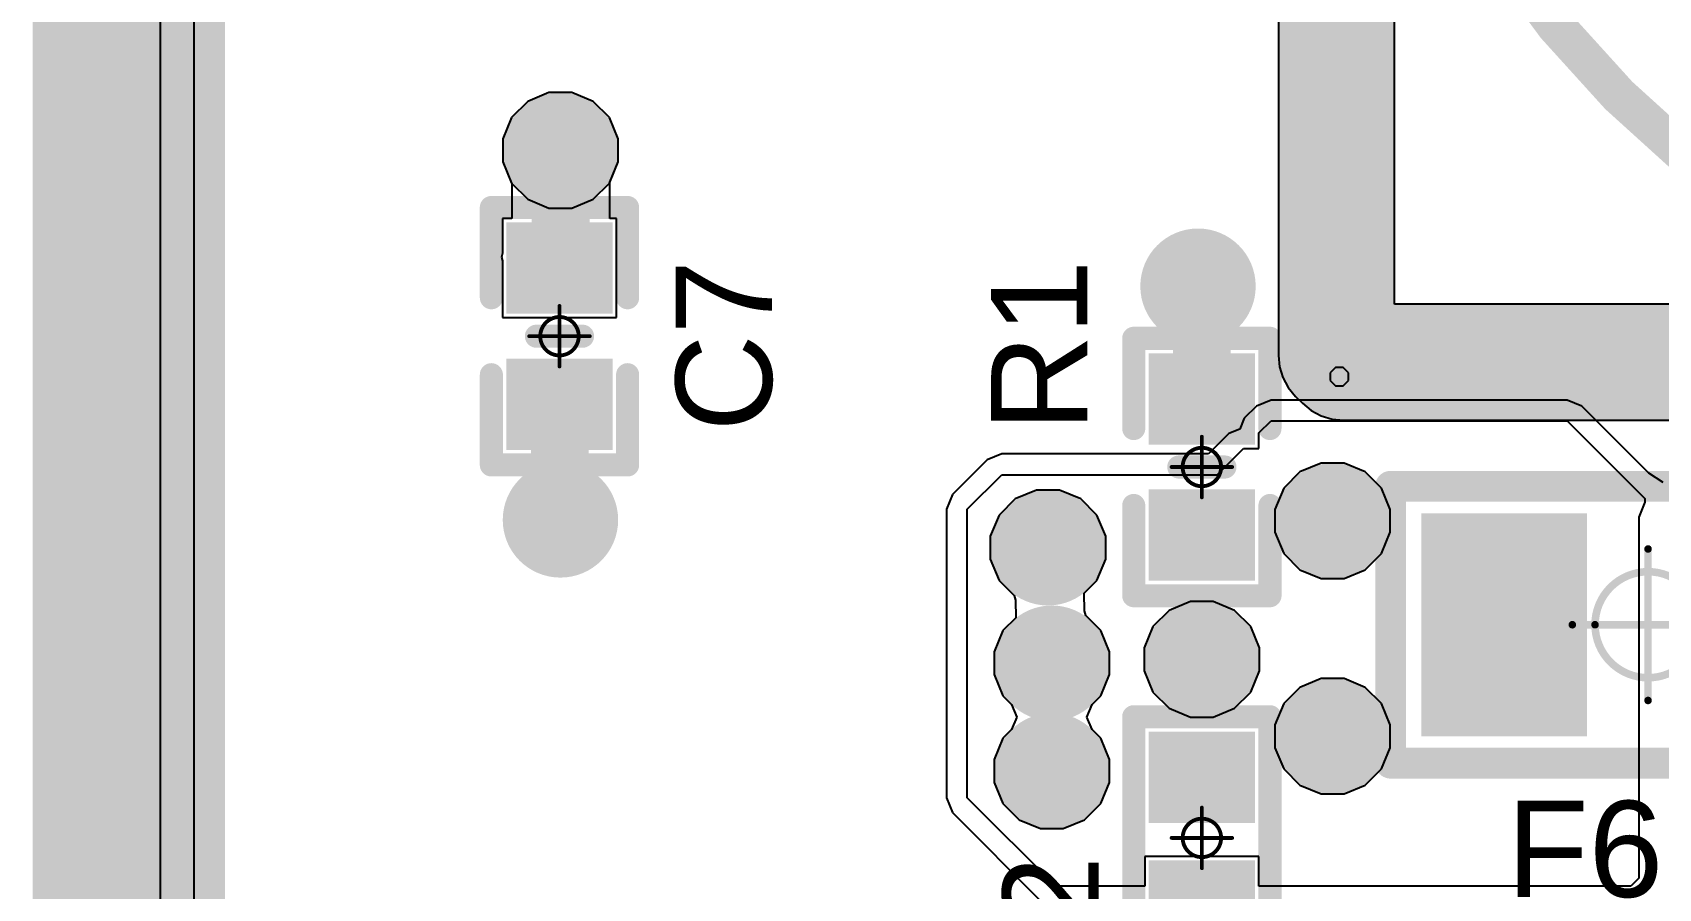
# Model space of a CAD drawing. Header units: inches. Extents: x -0.16 to 1.47, y -0.24 to 2.31.
# Drawn here: x -0.1592 to 0.2635, y 0.2362 to 0.4587 of the extents above; entities that cross this region are included whole.
import ezdxf

# ---------------------------------------------------------------- set-up
doc = ezdxf.new("R2010")
doc.units = ezdxf.units.IN
doc.header["$MEASUREMENT"] = 0
for name, color, linetype in [('Bottom Layer', 5, 'Continuous'), ('Bottom Overlay', 54, 'Continuous'), ('Bottom Solder', 6, 'Continuous'), ('GND', 76, 'Continuous'), ('Keep-Out Layer', 6, 'Continuous'), ('Mechanical 15', 56, 'Continuous'), ('POWER', 16, 'Continuous'), ('Top Layer', 1, 'Continuous'), ('Top Overlay', 2, 'Continuous'), ('Top Paste', 8, 'Continuous'), ('Top Solder', 216, 'Continuous'), ('Via Holes', 16, 'Continuous')]:
    doc.layers.add(name, color=color, linetype=linetype)
doc.styles.add('Arial', font='', dxfattribs={"height": 0.2})
doc.styles.get('Arial').set_extended_font_data('Arial')

# ---------------------------------------------------------------- blocks, each defined once
blk = doc.blocks.new('SENSOR_TH_GU12XXC_40XX_27')
at = {"layer": 'Mechanical 15'}
for p, q in [((-0.24901, -0.24617), (-0.25039, -0.24755)), ((-0.25039, -0.24755), (-0.25039, -0.24853)), ((-0.25039, -0.24853), (-0.25039, -0.24951)), ((-0.24705, -0.24617), (-0.24901, -0.24617)), ((-0.24567, -0.24755), (-0.24705, -0.24617)), ((-0.24567, -0.24853), (-0.24567, -0.24755)), ((-0.24567, -0.24853), (-0.24567, -0.24853)), ((-0.24567, -0.24951), (-0.24567, -0.24853)), ((-0.25039, -0.24951), (-0.24901, -0.25089)), ((-0.24901, -0.25089), (-0.24705, -0.25089)), ((-0.24705, -0.25089), (-0.24567, -0.24951))]:
    blk.add_line(p, q, dxfattribs=at)
blk.add_lwpolyline([(0.24803, 0, 0.002, 0.002, -1.002009), (-0.24803, 0, 0.002, 0.002, 0)], format="xyseb", dxfattribs=at)
at = {"layer": 'Top Overlay'}
blk.add_lwpolyline([(0.24803, 0, 0.01, 0.01, 1), (-0.24803, 0, 0.01, 0.01, 1)], format="xyseb", close=True, dxfattribs=at)
blk = doc.blocks.new('R_0402_L_35')
at = {"layer": 'Top Layer'}
for points in [[(-0.02363, 0.00984), (-0.00788, 0.00984), (-0.00788, -0.00985), (-0.02363, -0.00985)], [(0.00984, 0.00984), (0.02559, 0.00984), (0.02559, -0.00985), (0.00984, -0.00985)]]:
    blk.add_hatch(color=1, dxfattribs=at).paths.add_polyline_path(points)
at = {"layer": 'Top Paste'}
for points in [[(-0.02363, 0.00984), (-0.00788, 0.00984), (-0.00788, -0.00985), (-0.02363, -0.00985)], [(0.00984, 0.00984), (0.02559, 0.00984), (0.02559, -0.00985), (0.00984, -0.00985)]]:
    blk.add_hatch(color=8, dxfattribs=at).paths.add_polyline_path(points)
at = {"layer": 'Top Solder'}
for points in [[(-0.02763, 0.01384), (-0.00388, 0.01384), (-0.00388, -0.01385), (-0.02763, -0.01385)], [(0.00584, 0.01384), (0.02959, 0.01384), (0.02959, -0.01385), (0.00584, -0.01385)]]:
    blk.add_hatch(color=216, dxfattribs=at).paths.add_polyline_path(points)
at = {"layer": 'Mechanical 15'}
for points in [[(0.005, 0, 0.001, 0.001, 1), (-0.005, 0, 0.001, 0.001, 1)], [(-0.00025, 0.00787, 0.0005, 0.0005, 1), (0.00025, 0.00787, 0.0005, 0.0005, 1)], [(-0.00812, 0, 0.0005, 0.0005, 1), (-0.00762, 0, 0.0005, 0.0005, 1)], [(-0.00525, 0, 0.0005, 0.0005, 1), (-0.00475, 0, 0.0005, 0.0005, 1)], [(0.00475, 0, 0.0005, 0.0005, 1), (0.00525, 0, 0.0005, 0.0005, 1)], [(0.00762, 0, 0.0005, 0.0005, 1), (0.00812, 0, 0.0005, 0.0005, 1)], [(-0.00025, -0.00787, 0.0005, 0.0005, 1), (0.00025, -0.00787, 0.0005, 0.0005, 1)]]:
    blk.add_lwpolyline(points, format="xyseb", close=True, dxfattribs=at)
for points in [[(0, -0.00787, 0.001, 0.001, 0), (0, 0.00787, 0.001, 0.001, 0)], [(0.00787, 0, 0.001, 0.001, 0), (-0.00787, 0, 0.001, 0.001, 0)]]:
    blk.add_lwpolyline(points, format="xyseb", dxfattribs=at)
at = {"layer": 'Top Overlay'}
for points in [[(-0.0315, -0.01772, 0.006, 0.006, 0), (-0.0315, 0.01771, 0.006, 0.006, 0)], [(0.03346, 0.01771, 0.006, 0.006, 0), (-0.0315, 0.01771, 0.006, 0.006, 0)], [(0.03346, -0.01772, 0.006, 0.006, 0), (0.03346, 0.01771, 0.006, 0.006, 0)], [(0.03346, -0.01772, 0.006, 0.006, 0), (-0.0315, -0.01772, 0.006, 0.006, 0)]]:
    blk.add_lwpolyline(points, format="xyseb", dxfattribs=at)
for points in [[(-0.033, 0.01771, 0.003, 0.003, 1), (-0.03, 0.01771, 0.003, 0.003, 1)], [(-0.033, 0.01771, 0.003, 0.003, 1), (-0.03, 0.01771, 0.003, 0.003, 1)], [(0.03196, 0.01771, 0.003, 0.003, 1), (0.03496, 0.01771, 0.003, 0.003, 1)], [(0.03196, 0.01771, 0.003, 0.003, 1), (0.03496, 0.01771, 0.003, 0.003, 1)], [(-0.033, -0.01772, 0.003, 0.003, 1), (-0.03, -0.01772, 0.003, 0.003, 1)], [(-0.033, -0.01772, 0.003, 0.003, 1), (-0.03, -0.01772, 0.003, 0.003, 1)], [(0.03196, -0.01772, 0.003, 0.003, 1), (0.03496, -0.01772, 0.003, 0.003, 1)], [(0.03196, -0.01772, 0.003, 0.003, 1), (0.03496, -0.01772, 0.003, 0.003, 1)]]:
    blk.add_lwpolyline(points, format="xyseb", close=True, dxfattribs=at)
blk = doc.blocks.new('C_0402_L_51')
at = {"layer": 'Top Layer'}
for points in [[(-0.02559, 0.00984), (-0.00984, 0.00984), (-0.00984, -0.00984), (-0.02559, -0.00984)], [(0.00984, 0.00984), (0.02559, 0.00984), (0.02559, -0.00985), (0.00984, -0.00985)]]:
    blk.add_hatch(color=1, dxfattribs=at).paths.add_polyline_path(points)
at = {"layer": 'Top Paste'}
for points in [[(-0.02559, 0.00984), (-0.00984, 0.00984), (-0.00984, -0.00984), (-0.02559, -0.00984)], [(0.00984, 0.00984), (0.02559, 0.00984), (0.02559, -0.00985), (0.00984, -0.00985)]]:
    blk.add_hatch(color=8, dxfattribs=at).paths.add_polyline_path(points)
at = {"layer": 'Top Solder'}
for points in [[(-0.02959, 0.01384), (-0.00584, 0.01384), (-0.00584, -0.01384), (-0.02959, -0.01384)], [(0.00584, 0.01384), (0.02959, 0.01384), (0.02959, -0.01385), (0.00584, -0.01385)]]:
    blk.add_hatch(color=216, dxfattribs=at).paths.add_polyline_path(points)
at = {"layer": 'Mechanical 15'}
for points in [[(0.005, 0, 0.001, 0.001, 1), (-0.005, 0, 0.001, 0.001, 1)], [(-0.00025, 0.00787, 0.0005, 0.0005, 1), (0.00025, 0.00787, 0.0005, 0.0005, 1)], [(-0.00812, 0, 0.0005, 0.0005, 1), (-0.00762, 0, 0.0005, 0.0005, 1)], [(-0.00525, 0, 0.0005, 0.0005, 1), (-0.00475, 0, 0.0005, 0.0005, 1)], [(0.00475, 0, 0.0005, 0.0005, 1), (0.00525, 0, 0.0005, 0.0005, 1)], [(0.00762, 0, 0.0005, 0.0005, 1), (0.00812, 0, 0.0005, 0.0005, 1)], [(-0.00025, -0.00787, 0.0005, 0.0005, 1), (0.00025, -0.00787, 0.0005, 0.0005, 1)]]:
    blk.add_lwpolyline(points, format="xyseb", close=True, dxfattribs=at)
for points in [[(0, -0.00787, 0.001, 0.001, 0), (0, 0.00787, 0.001, 0.001, 0)], [(0.00787, 0, 0.001, 0.001, 0), (-0.00787, 0, 0.001, 0.001, 0)]]:
    blk.add_lwpolyline(points, format="xyseb", dxfattribs=at)
at = {"layer": 'Top Overlay'}
for points in [[(-0.01, 0.01771, 0.006, 0.006, 0), (-0.03346, 0.01771, 0.006, 0.006, 0)], [(-0.03346, -0.01771, 0.006, 0.006, 0), (-0.03346, 0.01771, 0.006, 0.006, 0)], [(0.03346, 0.01771, 0.006, 0.006, 0), (0.01, 0.01771, 0.006, 0.006, 0)], [(0.03346, -0.01772, 0.006, 0.006, 0), (0.03346, 0.01771, 0.006, 0.006, 0)], [(0, -0.006, 0.006, 0.006, 0), (0, 0.006, 0.006, 0.006, 0)], [(-0.01, -0.01771, 0.006, 0.006, 0), (-0.03346, -0.01771, 0.006, 0.006, 0)], [(-0.03345, -0.01772, 0.006, 0.006, 0), (-0.03346, -0.01771, 0.006, 0.006, 0)], [(0.03346, -0.01771, 0.006, 0.006, 0), (0.01, -0.01771, 0.006, 0.006, 0)]]:
    blk.add_lwpolyline(points, format="xyseb", dxfattribs=at)
for points in [[(-0.03496, 0.01771, 0.003, 0.003, 1), (-0.03196, 0.01771, 0.003, 0.003, 1)], [(-0.03496, 0.01771, 0.003, 0.003, 1), (-0.03196, 0.01771, 0.003, 0.003, 1)], [(-0.0115, 0.01771, 0.003, 0.003, 1), (-0.0085, 0.01771, 0.003, 0.003, 1)], [(0.0085, 0.01771, 0.003, 0.003, 1), (0.0115, 0.01771, 0.003, 0.003, 1)], [(0.03196, 0.01771, 0.003, 0.003, 1), (0.03496, 0.01771, 0.003, 0.003, 1)], [(0.03196, 0.01771, 0.003, 0.003, 1), (0.03496, 0.01771, 0.003, 0.003, 1)], [(-0.0015, 0.006, 0.003, 0.003, 1), (0.0015, 0.006, 0.003, 0.003, 1)], [(-0.0015, -0.006, 0.003, 0.003, 1), (0.0015, -0.006, 0.003, 0.003, 1)], [(-0.03496, -0.01771, 0.003, 0.003, 1), (-0.03196, -0.01771, 0.003, 0.003, 1)], [(-0.03496, -0.01771, 0.003, 0.003, 1), (-0.03196, -0.01771, 0.003, 0.003, 1)], [(-0.03496, -0.01771, 0.003, 0.003, 1), (-0.03196, -0.01771, 0.003, 0.003, 1)], [(-0.03495, -0.01772, 0.003, 0.003, 1), (-0.03195, -0.01772, 0.003, 0.003, 1)], [(-0.0115, -0.01771, 0.003, 0.003, 1), (-0.0085, -0.01771, 0.003, 0.003, 1)], [(0.0085, -0.01771, 0.003, 0.003, 1), (0.0115, -0.01771, 0.003, 0.003, 1)], [(0.03196, -0.01771, 0.003, 0.003, 1), (0.03496, -0.01771, 0.003, 0.003, 1)], [(0.03196, -0.01772, 0.003, 0.003, 1), (0.03496, -0.01772, 0.003, 0.003, 1)]]:
    blk.add_lwpolyline(points, format="xyseb", close=True, dxfattribs=at)
blk = doc.blocks.new('C_0402_L_52')
at = {"layer": 'Top Layer'}
for points in [[(-0.02559, 0.00984), (-0.00984, 0.00984), (-0.00984, -0.00984), (-0.02559, -0.00984)], [(0.00984, 0.00984), (0.02559, 0.00984), (0.02559, -0.00985), (0.00984, -0.00985)]]:
    blk.add_hatch(color=1, dxfattribs=at).paths.add_polyline_path(points)
at = {"layer": 'Top Paste'}
for points in [[(-0.02559, 0.00984), (-0.00984, 0.00984), (-0.00984, -0.00984), (-0.02559, -0.00984)], [(0.00984, 0.00984), (0.02559, 0.00984), (0.02559, -0.00985), (0.00984, -0.00985)]]:
    blk.add_hatch(color=8, dxfattribs=at).paths.add_polyline_path(points)
at = {"layer": 'Top Solder'}
for points in [[(-0.02959, 0.01384), (-0.00584, 0.01384), (-0.00584, -0.01384), (-0.02959, -0.01384)], [(0.00584, 0.01384), (0.02959, 0.01384), (0.02959, -0.01385), (0.00584, -0.01385)]]:
    blk.add_hatch(color=216, dxfattribs=at).paths.add_polyline_path(points)
at = {"layer": 'Mechanical 15'}
for points in [[(0.005, 0, 0.001, 0.001, 1), (-0.005, 0, 0.001, 0.001, 1)], [(-0.00025, 0.00787, 0.0005, 0.0005, 1), (0.00025, 0.00787, 0.0005, 0.0005, 1)], [(-0.00812, 0, 0.0005, 0.0005, 1), (-0.00762, 0, 0.0005, 0.0005, 1)], [(-0.00525, 0, 0.0005, 0.0005, 1), (-0.00475, 0, 0.0005, 0.0005, 1)], [(0.00475, 0, 0.0005, 0.0005, 1), (0.00525, 0, 0.0005, 0.0005, 1)], [(0.00762, 0, 0.0005, 0.0005, 1), (0.00812, 0, 0.0005, 0.0005, 1)], [(-0.00025, -0.00787, 0.0005, 0.0005, 1), (0.00025, -0.00787, 0.0005, 0.0005, 1)]]:
    blk.add_lwpolyline(points, format="xyseb", close=True, dxfattribs=at)
for points in [[(0, 0.00787, 0.001, 0.001, 0), (0, -0.00787, 0.001, 0.001, 0)], [(-0.00787, 0, 0.001, 0.001, 0), (0.00787, 0, 0.001, 0.001, 0)]]:
    blk.add_lwpolyline(points, format="xyseb", dxfattribs=at)
at = {"layer": 'Top Overlay'}
for points in [[(-0.03346, 0.01771, 0.006, 0.006, 0), (-0.01, 0.01771, 0.006, 0.006, 0)], [(-0.03346, 0.01771, 0.006, 0.006, 0), (-0.03346, -0.01771, 0.006, 0.006, 0)], [(0.01, 0.01771, 0.006, 0.006, 0), (0.03346, 0.01771, 0.006, 0.006, 0)], [(0.03346, 0.01771, 0.006, 0.006, 0), (0.03346, -0.01772, 0.006, 0.006, 0)], [(0, 0.006, 0.006, 0.006, 0), (0, -0.006, 0.006, 0.006, 0)], [(-0.03346, -0.01771, 0.006, 0.006, 0), (-0.01, -0.01771, 0.006, 0.006, 0)], [(-0.03346, -0.01771, 0.006, 0.006, 0), (-0.03345, -0.01772, 0.006, 0.006, 0)], [(0.01, -0.01771, 0.006, 0.006, 0), (0.03346, -0.01771, 0.006, 0.006, 0)]]:
    blk.add_lwpolyline(points, format="xyseb", dxfattribs=at)
for points in [[(-0.03496, 0.01771, 0.003, 0.003, 1), (-0.03196, 0.01771, 0.003, 0.003, 1)], [(-0.03496, 0.01771, 0.003, 0.003, 1), (-0.03196, 0.01771, 0.003, 0.003, 1)], [(-0.0115, 0.01771, 0.003, 0.003, 1), (-0.0085, 0.01771, 0.003, 0.003, 1)], [(0.0085, 0.01771, 0.003, 0.003, 1), (0.0115, 0.01771, 0.003, 0.003, 1)], [(0.03196, 0.01771, 0.003, 0.003, 1), (0.03496, 0.01771, 0.003, 0.003, 1)], [(0.03196, 0.01771, 0.003, 0.003, 1), (0.03496, 0.01771, 0.003, 0.003, 1)], [(-0.0015, 0.006, 0.003, 0.003, 1), (0.0015, 0.006, 0.003, 0.003, 1)], [(-0.0015, -0.006, 0.003, 0.003, 1), (0.0015, -0.006, 0.003, 0.003, 1)], [(-0.03496, -0.01771, 0.003, 0.003, 1), (-0.03196, -0.01771, 0.003, 0.003, 1)], [(-0.03496, -0.01771, 0.003, 0.003, 1), (-0.03196, -0.01771, 0.003, 0.003, 1)], [(-0.03496, -0.01771, 0.003, 0.003, 1), (-0.03196, -0.01771, 0.003, 0.003, 1)], [(-0.03495, -0.01772, 0.003, 0.003, 1), (-0.03195, -0.01772, 0.003, 0.003, 1)], [(-0.0115, -0.01771, 0.003, 0.003, 1), (-0.0085, -0.01771, 0.003, 0.003, 1)], [(0.0085, -0.01771, 0.003, 0.003, 1), (0.0115, -0.01771, 0.003, 0.003, 1)], [(0.03196, -0.01771, 0.003, 0.003, 1), (0.03496, -0.01771, 0.003, 0.003, 1)], [(0.03196, -0.01772, 0.003, 0.003, 1), (0.03496, -0.01772, 0.003, 0.003, 1)]]:
    blk.add_lwpolyline(points, format="xyseb", close=True, dxfattribs=at)
blk = doc.blocks.new('R_0805_L_60')
at = {"layer": 'Top Layer'}
for points in [[(-0.0549, -0.025), (-0.0549, 0.025), (-0.0199, 0.025), (-0.0199, -0.025)], [(0.0199, -0.025), (0.0199, 0.025), (0.0549, 0.025), (0.0549, -0.025)]]:
    blk.add_hatch(color=1, dxfattribs=at).paths.add_polyline_path(points)
at = {"layer": 'Top Paste'}
for points in [[(-0.0549, -0.025), (-0.0549, 0.025), (-0.0199, 0.025), (-0.0199, -0.025)], [(0.0199, -0.025), (0.0199, 0.025), (0.0549, 0.025), (0.0549, -0.025)]]:
    blk.add_hatch(color=8, dxfattribs=at).paths.add_polyline_path(points)
at = {"layer": 'Top Solder'}
for points in [[(-0.0589, -0.029), (-0.0589, 0.029), (-0.0159, 0.029), (-0.0159, -0.029)], [(0.0159, -0.029), (0.0159, 0.029), (0.0589, 0.029), (0.0589, -0.029)]]:
    blk.add_hatch(color=216, dxfattribs=at).paths.add_polyline_path(points)
at = {"layer": 'Mechanical 15'}
for points in [[(0, -0.01969, 0.00197, 0.00197, 0), (0, 0.01969, 0.00197, 0.00197, 0)], [(-0.01969, 0, 0.00197, 0.00197, 0), (0.01969, 0, 0.00197, 0.00197, 0)]]:
    blk.add_lwpolyline(points, format="xyseb", dxfattribs=at)
for points in [[(-0.00049, 0.01969, 0.000984, 0.000984, 1), (0.00049, 0.01969, 0.000984, 0.000984, 1)], [(0.01378, 0, 0.00197, 0.00197, 1), (-0.01378, 0, 0.00197, 0.00197, 1)], [(-0.02018, 0, 0.000984, 0.000984, 1), (-0.01919, 0, 0.000984, 0.000984, 1)], [(-0.01427, 0, 0.000984, 0.000984, 1), (-0.01329, 0, 0.000984, 0.000984, 1)], [(0.01329, 0, 0.000984, 0.000984, 1), (0.01427, 0, 0.000984, 0.000984, 1)], [(0.01919, 0, 0.000984, 0.000984, 1), (0.02018, 0, 0.000984, 0.000984, 1)], [(-0.00049, -0.01969, 0.000984, 0.000984, 1), (0.00049, -0.01969, 0.000984, 0.000984, 1)]]:
    blk.add_lwpolyline(points, format="xyseb", close=True, dxfattribs=at)
at = {"layer": 'Top Overlay'}
for points in [[(-0.06693, 0.036, 0.008, 0.008, 0), (0.06693, 0.036, 0.008, 0.008, 0)], [(-0.06693, -0.036, 0.008, 0.008, 0), (-0.06693, 0.036, 0.008, 0.008, 0)], [(0.06693, -0.036, 0.008, 0.008, 0), (0.06693, 0.036, 0.008, 0.008, 0)], [(-0.06693, -0.036, 0.008, 0.008, 0), (0.06693, -0.036, 0.008, 0.008, 0)]]:
    blk.add_lwpolyline(points, format="xyseb", dxfattribs=at)
for points in [[(-0.06893, 0.036, 0.004, 0.004, 1), (-0.06493, 0.036, 0.004, 0.004, 1)], [(-0.06893, 0.036, 0.004, 0.004, 1), (-0.06493, 0.036, 0.004, 0.004, 1)], [(0.06493, 0.036, 0.004, 0.004, 1), (0.06893, 0.036, 0.004, 0.004, 1)], [(0.06493, 0.036, 0.004, 0.004, 1), (0.06893, 0.036, 0.004, 0.004, 1)], [(-0.06893, -0.036, 0.004, 0.004, 1), (-0.06493, -0.036, 0.004, 0.004, 1)], [(-0.06893, -0.036, 0.004, 0.004, 1), (-0.06493, -0.036, 0.004, 0.004, 1)], [(0.06493, -0.036, 0.004, 0.004, 1), (0.06893, -0.036, 0.004, 0.004, 1)], [(0.06493, -0.036, 0.004, 0.004, 1), (0.06893, -0.036, 0.004, 0.004, 1)]]:
    blk.add_lwpolyline(points, format="xyseb", close=True, dxfattribs=at)

msp = doc.modelspace()

# ---------------------------------------------------------------- hatches: boundary and pattern name
at = {"layer": 'Bottom Layer'}
h = msp.add_hatch(color=5, dxfattribs=at)
edge = h.paths.add_edge_path()
edge.add_arc((-0.02196, 0.42811), 0.01, 0, 360)
h = msp.add_hatch(color=5, dxfattribs=at)
edge = h.paths.add_edge_path()
edge.add_arc((0.14379, 0.39278), 0.01, 0, 360)
h = msp.add_hatch(color=5, dxfattribs=at)
edge = h.paths.add_edge_path()
edge.add_arc((-0.02196, 0.33203), 0.01, 0, 360)
h = msp.add_hatch(color=5, dxfattribs=at)
edge = h.paths.add_edge_path()
edge.add_arc((0.17879, 0.33178), 0.01, 0, 360)
h = msp.add_hatch(color=5, dxfattribs=at)
edge = h.paths.add_edge_path()
edge.add_arc((0.10479, 0.32478), 0.01, 0, 360)
h = msp.add_hatch(color=5, dxfattribs=at)
edge = h.paths.add_edge_path()
edge.add_arc((0.10579, 0.29478), 0.01, 0, 360)
h = msp.add_hatch(color=5, dxfattribs=at)
edge = h.paths.add_edge_path()
edge.add_arc((0.14479, 0.29578), 0.01, 0, 360)
h = msp.add_hatch(color=5, dxfattribs=at)
edge = h.paths.add_edge_path()
edge.add_arc((0.17879, 0.27578), 0.01, 0, 360)
h = msp.add_hatch(color=5, dxfattribs=at)
edge = h.paths.add_edge_path()
edge.add_arc((0.10579, 0.26678), 0.01, 0, 360)
at = {"layer": 'Bottom Solder'}
h = msp.add_hatch(color=6, dxfattribs=at)
edge = h.paths.add_edge_path()
edge.add_arc((-0.02196, 0.42811), 0.014, 0, 360)
h = msp.add_hatch(color=6, dxfattribs=at)
edge = h.paths.add_edge_path()
edge.add_arc((0.14379, 0.39278), 0.014, 0, 360)
h = msp.add_hatch(color=6, dxfattribs=at)
edge = h.paths.add_edge_path()
edge.add_arc((-0.02196, 0.33203), 0.014, 0, 360)
h = msp.add_hatch(color=6, dxfattribs=at)
edge = h.paths.add_edge_path()
edge.add_arc((0.17879, 0.33178), 0.014, 0, 360)
h = msp.add_hatch(color=6, dxfattribs=at)
edge = h.paths.add_edge_path()
edge.add_arc((0.10479, 0.32478), 0.014, 0, 360)
h = msp.add_hatch(color=6, dxfattribs=at)
edge = h.paths.add_edge_path()
edge.add_arc((0.10579, 0.29478), 0.014, 0, 360)
h = msp.add_hatch(color=6, dxfattribs=at)
edge = h.paths.add_edge_path()
edge.add_arc((0.14479, 0.29578), 0.014, 0, 360)
h = msp.add_hatch(color=6, dxfattribs=at)
edge = h.paths.add_edge_path()
edge.add_arc((0.17879, 0.27578), 0.014, 0, 360)
h = msp.add_hatch(color=6, dxfattribs=at)
edge = h.paths.add_edge_path()
edge.add_arc((0.10579, 0.26678), 0.014, 0, 360)
at = {"layer": 'GND'}
h = msp.add_hatch(color=76, dxfattribs=at)
edge = h.paths.add_edge_path()
edge.add_arc((-0.02196, 0.42811), 0.015, 0, 360)
h = msp.add_hatch(color=76, dxfattribs=at)
edge = h.paths.add_edge_path()
edge.add_arc((0.17879, 0.33178), 0.015, 0, 360)
h = msp.add_hatch(color=76, dxfattribs=at)
edge = h.paths.add_edge_path()
edge.add_arc((0.10479, 0.32478), 0.015, 0, 360)
h = msp.add_hatch(color=76, dxfattribs=at)
edge = h.paths.add_edge_path()
edge.add_arc((0.10579, 0.29478), 0.015, 0, 360)
h = msp.add_hatch(color=76, dxfattribs=at)
edge = h.paths.add_edge_path()
edge.add_arc((0.14479, 0.29578), 0.015, 0, 360)
h = msp.add_hatch(color=76, dxfattribs=at)
edge = h.paths.add_edge_path()
edge.add_arc((0.17879, 0.27578), 0.015, 0, 360)
h = msp.add_hatch(color=76, dxfattribs=at)
edge = h.paths.add_edge_path()
edge.add_arc((0.10579, 0.26678), 0.015, 0, 360)
at = {"layer": 'POWER'}
h = msp.add_hatch(color=16, dxfattribs=at)
edge = h.paths.add_edge_path()
edge.add_arc((0.14379, 0.39278), 0.015, 0, 360)
h = msp.add_hatch(color=16, dxfattribs=at)
edge = h.paths.add_edge_path()
edge.add_arc((-0.02196, 0.33203), 0.015, 0, 360)
at = {"layer": 'Top Layer'}
h = msp.add_hatch(color=1, dxfattribs=at)
edge = h.paths.add_edge_path()
edge.add_arc((-0.02196, 0.42811), 0.01, 0, 360)
h = msp.add_hatch(color=1, dxfattribs=at)
edge = h.paths.add_edge_path()
edge.add_arc((0.14379, 0.39278), 0.01, 0, 360)
h = msp.add_hatch(color=1, dxfattribs=at)
edge = h.paths.add_edge_path()
edge.add_arc((-0.02196, 0.33203), 0.01, 0, 360)
h = msp.add_hatch(color=1, dxfattribs=at)
edge = h.paths.add_edge_path()
edge.add_arc((0.17879, 0.33178), 0.01, 0, 360)
h = msp.add_hatch(color=1, dxfattribs=at)
edge = h.paths.add_edge_path()
edge.add_arc((0.10479, 0.32478), 0.01, 0, 360)
h = msp.add_hatch(color=1, dxfattribs=at)
edge = h.paths.add_edge_path()
edge.add_arc((0.10579, 0.29478), 0.01, 0, 360)
h = msp.add_hatch(color=1, dxfattribs=at)
edge = h.paths.add_edge_path()
edge.add_arc((0.14479, 0.29578), 0.01, 0, 360)
h = msp.add_hatch(color=1, dxfattribs=at)
edge = h.paths.add_edge_path()
edge.add_arc((0.17879, 0.27578), 0.01, 0, 360)
h = msp.add_hatch(color=1, dxfattribs=at)
edge = h.paths.add_edge_path()
edge.add_arc((0.10579, 0.26678), 0.01, 0, 360)
at = {"layer": 'Top Solder'}
h = msp.add_hatch(color=216, dxfattribs=at)
edge = h.paths.add_edge_path()
edge.add_arc((-0.02196, 0.42811), 0.014, 0, 360)
h = msp.add_hatch(color=216, dxfattribs=at)
edge = h.paths.add_edge_path()
edge.add_arc((0.14379, 0.39278), 0.014, 0, 360)
h = msp.add_hatch(color=216, dxfattribs=at)
edge = h.paths.add_edge_path()
edge.add_arc((-0.02196, 0.33203), 0.014, 0, 360)
h = msp.add_hatch(color=216, dxfattribs=at)
edge = h.paths.add_edge_path()
edge.add_arc((0.17879, 0.33178), 0.014, 0, 360)
h = msp.add_hatch(color=216, dxfattribs=at)
edge = h.paths.add_edge_path()
edge.add_arc((0.10479, 0.32478), 0.014, 0, 360)
h = msp.add_hatch(color=216, dxfattribs=at)
edge = h.paths.add_edge_path()
edge.add_arc((0.10579, 0.29478), 0.014, 0, 360)
h = msp.add_hatch(color=216, dxfattribs=at)
edge = h.paths.add_edge_path()
edge.add_arc((0.14479, 0.29578), 0.014, 0, 360)
h = msp.add_hatch(color=216, dxfattribs=at)
edge = h.paths.add_edge_path()
edge.add_arc((0.17879, 0.27578), 0.014, 0, 360)
h = msp.add_hatch(color=216, dxfattribs=at)
edge = h.paths.add_edge_path()
edge.add_arc((0.10579, 0.26678), 0.014, 0, 360)
at = {"layer": 'Via Holes'}
h = msp.add_hatch(color=7, dxfattribs=at)
edge = h.paths.add_edge_path()
edge.add_arc((-0.02196, 0.42811), 0.005, 0, 360)
h = msp.add_hatch(color=7, dxfattribs=at)
edge = h.paths.add_edge_path()
edge.add_arc((0.14379, 0.39278), 0.005, 0, 360)
h = msp.add_hatch(color=7, dxfattribs=at)
edge = h.paths.add_edge_path()
edge.add_arc((-0.02196, 0.33203), 0.005, 0, 360)
h = msp.add_hatch(color=7, dxfattribs=at)
edge = h.paths.add_edge_path()
edge.add_arc((0.17879, 0.33178), 0.005, 0, 360)
h = msp.add_hatch(color=7, dxfattribs=at)
edge = h.paths.add_edge_path()
edge.add_arc((0.10479, 0.32478), 0.005, 0, 360)
h = msp.add_hatch(color=7, dxfattribs=at)
edge = h.paths.add_edge_path()
edge.add_arc((0.14479, 0.29578), 0.005, 0, 360)
h = msp.add_hatch(color=7, dxfattribs=at)
edge = h.paths.add_edge_path()
edge.add_arc((0.10579, 0.29478), 0.005, 0, 360)
h = msp.add_hatch(color=7, dxfattribs=at)
edge = h.paths.add_edge_path()
edge.add_arc((0.17879, 0.27578), 0.005, 0, 360)
h = msp.add_hatch(color=7, dxfattribs=at)
edge = h.paths.add_edge_path()
edge.add_arc((0.10579, 0.26678), 0.005, 0, 360)

# ---------------------------------------------------------------- linework, layer by layer
at = {"layer": 'Bottom Layer'}
for p, q in [((-0.12597, -0.0807), (-0.12597, 2.06026)), ((-0.03046, 0.44083), (-0.03468, 0.43661)), ((-0.02494, 0.44311), (-0.03046, 0.44083)), ((-0.01898, 0.44311), (-0.02494, 0.44311)), ((-0.01346, 0.44083), (-0.01898, 0.44311)), ((-0.00924, 0.43661), (-0.01346, 0.44083)), ((-0.03468, 0.43661), (-0.03696, 0.43109)), ((-0.00696, 0.43109), (-0.00924, 0.43661)), ((-0.03696, 0.43109), (-0.03696, 0.42513)), ((-0.00696, 0.42513), (-0.00696, 0.43109)), ((-0.03696, 0.42513), (-0.03468, 0.41961)), ((-0.00924, 0.41961), (-0.00696, 0.42513)), ((-0.03468, 0.41961), (-0.03046, 0.41539)), ((-0.01346, 0.41539), (-0.00924, 0.41961)), ((-0.03046, 0.41539), (-0.02494, 0.41311)), ((-0.01898, 0.41311), (-0.01346, 0.41539)), ((-0.02494, 0.41311), (-0.01898, 0.41311)), ((0.17581, 0.34678), (0.17029, 0.3445)), ((0.18177, 0.34678), (0.17581, 0.34678)), ((0.18729, 0.3445), (0.18177, 0.34678)), ((0.17029, 0.3445), (0.16607, 0.34028)), ((0.19151, 0.34028), (0.18729, 0.3445)), ((0.10181, 0.33978), (0.09629, 0.3375)), ((0.10777, 0.33978), (0.10181, 0.33978)), ((0.11329, 0.3375), (0.10777, 0.33978)), ((0.16607, 0.34028), (0.16379, 0.33476)), ((0.19379, 0.33476), (0.19151, 0.34028)), ((0.09629, 0.3375), (0.09207, 0.33328)), ((0.11751, 0.33328), (0.11329, 0.3375)), ((0.16379, 0.33476), (0.16379, 0.3288)), ((0.19379, 0.3288), (0.19379, 0.33476)), ((0.09207, 0.33328), (0.08979, 0.32776)), ((0.11979, 0.32776), (0.11751, 0.33328)), ((0.08979, 0.32776), (0.08979, 0.3218)), ((0.11979, 0.3218), (0.11979, 0.32776)), ((0.16379, 0.3288), (0.16607, 0.32328)), ((0.19151, 0.32328), (0.19379, 0.3288)), ((0.08979, 0.3218), (0.09207, 0.31628)), ((0.11751, 0.31628), (0.11979, 0.3218)), ((0.16607, 0.32328), (0.17029, 0.31906)), ((0.18729, 0.31906), (0.19151, 0.32328)), ((0.17029, 0.31906), (0.17581, 0.31678)), ((0.18177, 0.31678), (0.18729, 0.31906)), ((0.09207, 0.31628), (0.09599, 0.31237)), ((0.11418, 0.31295), (0.11751, 0.31628)), ((0.11427, 0.3084), (0.11418, 0.31295)), ((0.17581, 0.31678), (0.18177, 0.31678)), ((0.09599, 0.31237), (0.09631, 0.31116)), ((0.09631, 0.31116), (0.0964, 0.30661)), ((0.14181, 0.31078), (0.13629, 0.3085)), ((0.14777, 0.31078), (0.14181, 0.31078)), ((0.15329, 0.3085), (0.14777, 0.31078)), ((0.0964, 0.30661), (0.09307, 0.30328)), ((0.11459, 0.30719), (0.11427, 0.3084)), ((0.11851, 0.30328), (0.11459, 0.30719)), ((0.13629, 0.3085), (0.13207, 0.30428)), ((0.15751, 0.30428), (0.15329, 0.3085)), ((0.09307, 0.30328), (0.09079, 0.29776)), ((0.12079, 0.29776), (0.11851, 0.30328)), ((0.13207, 0.30428), (0.12979, 0.29876)), ((0.15979, 0.29876), (0.15751, 0.30428)), ((0.09079, 0.29776), (0.09079, 0.2918)), ((0.12079, 0.2918), (0.12079, 0.29776)), ((0.12979, 0.29876), (0.12979, 0.2928)), ((0.15979, 0.2928), (0.15979, 0.29876)), ((0.09079, 0.2918), (0.09307, 0.28628)), ((0.11851, 0.28628), (0.12079, 0.2918)), ((0.12979, 0.2928), (0.13207, 0.28728)), ((0.15751, 0.28728), (0.15979, 0.2928)), ((0.17029, 0.2885), (0.16607, 0.28428)), ((0.17581, 0.29078), (0.17029, 0.2885)), ((0.18177, 0.29078), (0.17581, 0.29078)), ((0.18729, 0.2885), (0.18177, 0.29078)), ((0.19151, 0.28428), (0.18729, 0.2885)), ((0.09307, 0.28628), (0.09531, 0.28405)), ((0.09531, 0.28405), (0.09673, 0.28078)), ((0.11485, 0.28078), (0.11627, 0.28405)), ((0.11627, 0.28405), (0.11851, 0.28628)), ((0.13207, 0.28728), (0.13629, 0.28306)), ((0.15329, 0.28306), (0.15751, 0.28728)), ((0.16607, 0.28428), (0.16379, 0.27876)), ((0.19379, 0.27876), (0.19151, 0.28428)), ((0.09673, 0.28078), (0.09531, 0.27751)), ((0.11627, 0.27751), (0.11485, 0.28078)), ((0.13629, 0.28306), (0.14181, 0.28078)), ((0.14181, 0.28078), (0.14777, 0.28078)), ((0.14777, 0.28078), (0.15329, 0.28306)), ((0.09307, 0.27528), (0.09079, 0.26976)), ((0.09531, 0.27751), (0.09307, 0.27528)), ((0.11851, 0.27528), (0.11627, 0.27751)), ((0.12079, 0.26976), (0.11851, 0.27528)), ((0.16379, 0.27876), (0.16379, 0.2728)), ((0.19379, 0.2728), (0.19379, 0.27876)), ((0.16379, 0.2728), (0.16607, 0.26728)), ((0.19151, 0.26728), (0.19379, 0.2728)), ((0.09079, 0.26976), (0.09079, 0.2638)), ((0.12079, 0.2638), (0.12079, 0.26976)), ((0.16607, 0.26728), (0.17029, 0.26306)), ((0.18729, 0.26306), (0.19151, 0.26728)), ((0.09079, 0.2638), (0.09307, 0.25828)), ((0.11851, 0.25828), (0.12079, 0.2638)), ((0.17029, 0.26306), (0.17581, 0.26078)), ((0.18177, 0.26078), (0.18729, 0.26306)), ((0.09307, 0.25828), (0.09729, 0.25406)), ((0.11429, 0.25406), (0.11851, 0.25828)), ((0.17581, 0.26078), (0.18177, 0.26078)), ((0.09729, 0.25406), (0.10281, 0.25178)), ((0.10877, 0.25178), (0.11429, 0.25406)), ((0.10281, 0.25178), (0.10877, 0.25178))]:
    msp.add_line(p, q, dxfattribs=at)
at = {"layer": 'Bottom Overlay'}
msp.add_lwpolyline([(-0.13421, -0.08202, 0.05, 0.05, 0), (-0.13421, 2.07388, 0.05, 0.05, 0)], format="xyseb", dxfattribs=at)
msp.add_lwpolyline([(-0.13421, -0.08202, 0.05, 0.05, 0), (-0.13421, 2.07388, 0.05, 0.05, 0)], format="xyseb", dxfattribs=at)
at = {"layer": 'GND'}
msp.add_line((-0.11721, -0.07753), (-0.11721, 2.0721), dxfattribs=at)
msp.add_lwpolyline([(-0.13731, -0.08202, 0.04, 0.04, 0), (-0.13731, 2.07388, 0.04, 0.04, 0)], format="xyseb", dxfattribs=at)
at = {"layer": 'Keep-Out Layer'}
msp.add_lwpolyline([(-0.13421, -0.08202, 0.00616, 0.00616, 0), (-0.13421, 2.07388, 0.00616, 0.00616, 0)], format="xyseb", dxfattribs=at)
at = {"layer": 'POWER'}
for p, q in [((-0.11721, -0.07753), (-0.11721, 1.25571)), ((0.16472, 1.04178), (0.16472, 0.37479)), ((0.19486, 0.38807), (0.19486, 0.82193)), ((0.91872, 0.38807), (0.19486, 0.38807)), ((0.16472, 0.37479), (0.16501, 0.37185)), ((0.16501, 0.37185), (0.16586, 0.36902)), ((0.16586, 0.36902), (0.16726, 0.36642)), ((0.16726, 0.36642), (0.16913, 0.36413)), ((0.16913, 0.36413), (0.17092, 0.36234)), ((0.17092, 0.36234), (0.17321, 0.36047)), ((0.17321, 0.36047), (0.17581, 0.35907)), ((0.17581, 0.35907), (0.17864, 0.35822)), ((0.17864, 0.35822), (0.18158, 0.35793)), ((0.18158, 0.35793), (0.93379, 0.35793))]:
    msp.add_line(p, q, dxfattribs=at)
for points in [[(-0.13731, -0.08202, 0.04, 0.04, 0), (-0.13731, 2.07388, 0.04, 0.04, 0)], [(0.17979, 0.37479, 0.03, 0.03, 0), (0.17979, 1.04178, 0.03, 0.03, 0)], [(0.17979, 0.37479, 0.03, 0.03, 0), (0.18158, 0.373, 0.03, 0.03, 0)], [(0.18158, 0.373, 0.03, 0.03, 0), (0.312, 0.373, 0.03, 0.03, 0)]]:
    msp.add_lwpolyline(points, format="xyseb", dxfattribs=at)
for points in [[(0.17229, 0.37479, 0.015, 0.015, 1), (0.18729, 0.37479, 0.015, 0.015, 1)], [(0.17229, 0.37479, 0.015, 0.015, 1), (0.18729, 0.37479, 0.015, 0.015, 1)], [(0.17408, 0.373, 0.015, 0.015, 1), (0.18908, 0.373, 0.015, 0.015, 1)], [(0.17408, 0.373, 0.015, 0.015, 1), (0.18908, 0.373, 0.015, 0.015, 1)]]:
    msp.add_lwpolyline(points, format="xyseb", close=True, dxfattribs=at)
at = {"layer": 'Top Layer'}
for p, q in [((-0.12597, -0.0807), (-0.12597, 2.06026)), ((-0.03046, 0.44083), (-0.03468, 0.43661)), ((-0.02494, 0.44311), (-0.03046, 0.44083)), ((-0.01898, 0.44311), (-0.02494, 0.44311)), ((-0.01346, 0.44083), (-0.01898, 0.44311)), ((-0.00924, 0.43661), (-0.01346, 0.44083)), ((-0.03468, 0.43661), (-0.03696, 0.43109)), ((-0.00696, 0.43109), (-0.00924, 0.43661)), ((-0.03696, 0.43109), (-0.03696, 0.42513)), ((-0.00696, 0.42513), (-0.00696, 0.43109)), ((-0.03696, 0.42513), (-0.03468, 0.41961)), ((-0.00915, 0.41983), (-0.00696, 0.42513)), ((-0.03468, 0.41961), (-0.03464, 0.41958)), ((-0.03464, 0.41958), (-0.03464, 0.41037)), ((-0.00915, 0.41037), (-0.00915, 0.41983)), ((-0.03464, 0.41037), (-0.03705, 0.41037)), ((-0.03705, 0.41037), (-0.03705, 0.40136)), ((-0.00737, 0.41037), (-0.00915, 0.41037)), ((-0.00737, 0.38462), (-0.00737, 0.41037)), ((-0.03705, 0.40136), (-0.03725, 0.40037)), ((-0.03725, 0.40037), (-0.03705, 0.39939)), ((-0.03705, 0.39939), (-0.03705, 0.38462)), ((-0.03705, 0.38462), (-0.00737, 0.38462)), ((0.15896, 0.36161), (0.15581, 0.35845)), ((0.16279, 0.36319), (0.15896, 0.36161)), ((0.15896, 0.36161), (0.15896, 0.36161)), ((0.16279, 0.36319), (0.16279, 0.36319)), ((0.23979, 0.36319), (0.16279, 0.36319)), ((0.24362, 0.36161), (0.23979, 0.36319)), ((0.23979, 0.36319), (0.23979, 0.36319)), ((0.26102, 0.3442), (0.24362, 0.36161)), ((0.15464, 0.35562), (0.1518, 0.35445)), ((0.15581, 0.35845), (0.15464, 0.35562)), ((0.15964, 0.35463), (0.16279, 0.35778)), ((0.16279, 0.35778), (0.23979, 0.35778)), ((0.23979, 0.35778), (0.25996, 0.33761)), ((0.1518, 0.35445), (0.14655, 0.34919)), ((0.1518, 0.35445), (0.1518, 0.35445)), ((0.15964, 0.35062), (0.15964, 0.35463)), ((0.08896, 0.34761), (0.07996, 0.33861)), ((0.09279, 0.34919), (0.08896, 0.34761)), ((0.08896, 0.34761), (0.08896, 0.34761)), ((0.14655, 0.34919), (0.09279, 0.34919)), ((0.09279, 0.34919), (0.09279, 0.34919)), ((0.14879, 0.34378), (0.15563, 0.35062)), ((0.15563, 0.35062), (0.15964, 0.35062)), ((0.08379, 0.33478), (0.09279, 0.34378)), ((0.09279, 0.34378), (0.14879, 0.34378)), ((0.26473, 0.34176), (0.26102, 0.3442)), ((0.07996, 0.33861), (0.07838, 0.33478)), ((0.07996, 0.33861), (0.07996, 0.33861)), ((0.07838, 0.33478), (0.07838, 0.33478)), ((0.07838, 0.33478), (0.07838, 0.25978)), ((0.08379, 0.25978), (0.08379, 0.33478)), ((0.25996, 0.33661), (0.25838, 0.33278)), ((0.25996, 0.33761), (0.25996, 0.33661)), ((0.25838, 0.33278), (0.25838, 0.33278)), ((0.25838, 0.33278), (0.25838, 0.23887)), ((0.07838, 0.25978), (0.07838, 0.25978)), ((0.07838, 0.25978), (0.07996, 0.25595)), ((0.10679, 0.23678), (0.08379, 0.25978)), ((0.07996, 0.25595), (0.10296, 0.23295)), ((0.15964, 0.24452), (0.12995, 0.24452)), ((0.12995, 0.24452), (0.12995, 0.23678)), ((0.15964, 0.23678), (0.15964, 0.24452)), ((0.12995, 0.23678), (0.10679, 0.23678)), ((0.25628, 0.23678), (0.15964, 0.23678)), ((0.25838, 0.23887), (0.25628, 0.23678))]:
    msp.add_line(p, q, dxfattribs=at)
for points in [[(-0.0219, 0.39826, 0.015, 0.015, 0), (-0.0219, 0.42805, 0.015, 0.015, 0)], [(-0.02705, 0.40037, 0.01, 0.01, 0), (-0.02418, 0.3975, 0.01, 0.01, 0)], [(-0.02418, 0.3975, 0.01, 0.01, 0), (-0.02221, 0.3975, 0.01, 0.01, 0)], [(0.14379, 0.39278, 0.015, 0.015, 0), (0.14479, 0.39178, 0.015, 0.015, 0)], [(0.14479, 0.36349, 0.015, 0.015, 0), (0.14479, 0.39178, 0.015, 0.015, 0)], [(-0.02221, 0.36207, 0.015, 0.015, 0), (-0.02209, 0.36194, 0.015, 0.015, 0)], [(-0.02209, 0.33216, 0.015, 0.015, 0), (-0.02209, 0.36194, 0.015, 0.015, 0)], [(-0.02209, 0.33216, 0.015, 0.015, 0), (-0.02196, 0.33203, 0.015, 0.015, 0)]]:
    msp.add_lwpolyline(points, format="xyseb", dxfattribs=at)
for points in [[(-0.02565, 0.42805, 0.0075, 0.0075, 1), (-0.01815, 0.42805, 0.0075, 0.0075, 1)], [(-0.02955, 0.40037, 0.005, 0.005, 1), (-0.02455, 0.40037, 0.005, 0.005, 1)], [(-0.02565, 0.39826, 0.0075, 0.0075, 1), (-0.01815, 0.39826, 0.0075, 0.0075, 1)], [(-0.02668, 0.3975, 0.005, 0.005, 1), (-0.02168, 0.3975, 0.005, 0.005, 1)], [(-0.02668, 0.3975, 0.005, 0.005, 1), (-0.02168, 0.3975, 0.005, 0.005, 1)], [(-0.02471, 0.3975, 0.005, 0.005, 1), (-0.01971, 0.3975, 0.005, 0.005, 1)], [(0.14004, 0.39278, 0.0075, 0.0075, 1), (0.14754, 0.39278, 0.0075, 0.0075, 1)], [(0.14104, 0.39178, 0.0075, 0.0075, 1), (0.14854, 0.39178, 0.0075, 0.0075, 1)], [(0.14104, 0.39178, 0.0075, 0.0075, 1), (0.14854, 0.39178, 0.0075, 0.0075, 1)], [(-0.02596, 0.36207, 0.0075, 0.0075, 1), (-0.01846, 0.36207, 0.0075, 0.0075, 1)], [(-0.02584, 0.36194, 0.0075, 0.0075, 1), (-0.01834, 0.36194, 0.0075, 0.0075, 1)], [(-0.02584, 0.36194, 0.0075, 0.0075, 1), (-0.01834, 0.36194, 0.0075, 0.0075, 1)], [(0.14104, 0.36349, 0.0075, 0.0075, 1), (0.14854, 0.36349, 0.0075, 0.0075, 1)], [(-0.02584, 0.33216, 0.0075, 0.0075, 1), (-0.01834, 0.33216, 0.0075, 0.0075, 1)], [(-0.02584, 0.33216, 0.0075, 0.0075, 1), (-0.01834, 0.33216, 0.0075, 0.0075, 1)], [(-0.02571, 0.33203, 0.0075, 0.0075, 1), (-0.01821, 0.33203, 0.0075, 0.0075, 1)]]:
    msp.add_lwpolyline(points, format="xyseb", close=True, dxfattribs=at)
at = {"layer": 'Top Overlay'}
msp.add_lwpolyline([(-0.13421, -0.08302, 0.05, 0.05, 0), (-0.13421, 2.07288, 0.05, 0.05, 0)], format="xyseb", dxfattribs=at)

# ---------------------------------------------------------------- block references
for name, p in [('SENSOR_TH_GU12XXC_40XX_27', (0.42855, 0.61778)), ('R_0805_L_60', (0.26079, 0.30478))]:
    msp.add_blockref(name, p)
for name, p, rotation in [('C_0402_L_51', (-0.02221, 0.37978), 270), ('C_0402_L_52', (0.14479, 0.34578), 90), ('R_0402_L_35', (0.1448, 0.24936), 270)]:
    msp.add_blockref(name, p, dxfattribs=dict(rotation=rotation))

# ---------------------------------------------------------------- texts
at = {"layer": 'Top Overlay', "style": 'Arial'}
for s, p in [('C7', (0.033, 0.355)), ('R1', (0.115, 0.355)), ('C2', (0.118, 0.2))]:
    msp.add_text(s, height=0.025, rotation=90, dxfattribs=at).set_placement(p)
msp.add_text('F6', height=0.025, dxfattribs=at).set_placement((0.224, 0.234))

doc.saveas('drawing.dxf')
